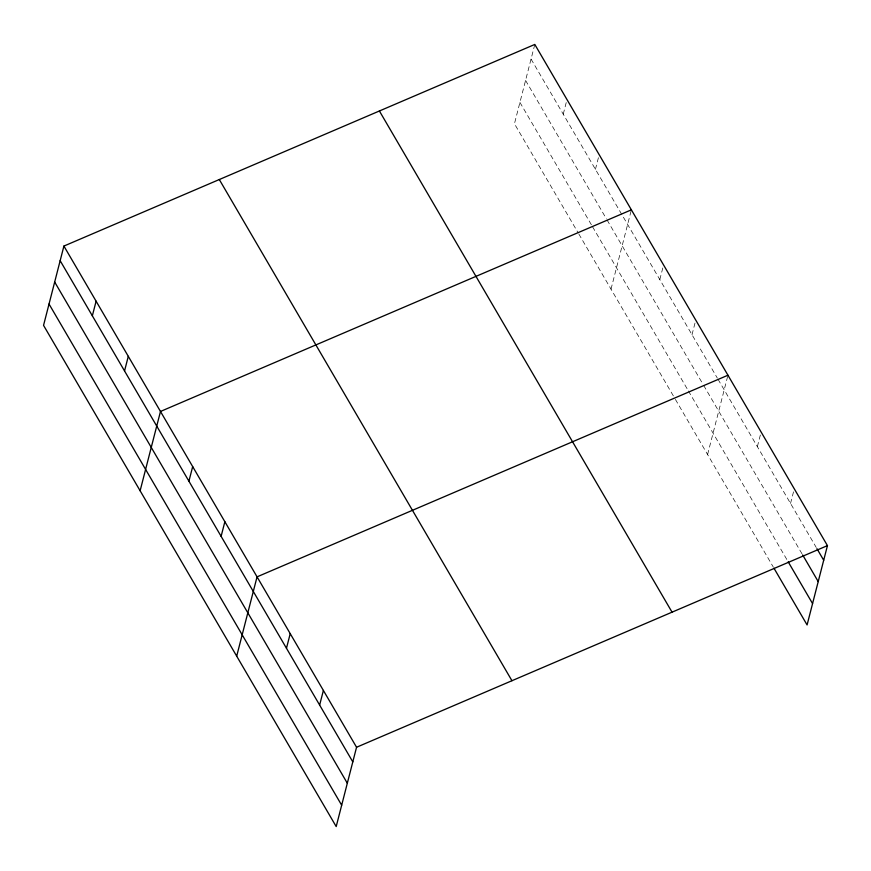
<?xml version="1.0" encoding="UTF-8"?>
<svg xmlns="http://www.w3.org/2000/svg" width="871" height="871" viewBox="0 0 871 871"><rect width="100%" height="100%" fill="white"/><g stroke="black" fill="none" stroke-linecap="round" stroke-linejoin="round"><path stroke-width="0.65" stroke-dasharray="4.36 3.27" d="M534.805 44.443L514.445 123.747L578.137 232.829M563.243 114.188L566.683 100.796M595.437 169.322L599.183 154.711M611.017 289.139L631.061 211.054M659.815 279.58L663.571 264.969M692.01 334.714L695.45 321.312M707.59 454.531L727.949 375.227M757.367 446.638L761.112 432.027M790.53 503.438L794.287 488.827M531.049 59.065L717.345 378.112M718.031 379.288L816.258 547.489M525.572 80.404L606.39 218.817M607.076 219.993L702.962 384.209M703.648 385.385L801.973 553.771M519.922 102.397L591.845 225.567M592.53 226.732L687.731 389.783M688.417 390.948L787.526 560.695M578.823 234.005L674.72 398.221M675.395 399.397L773.241 566.967"/><path stroke-width="1.31" d="M63.91 246.068L43.55 325.373L336.195 826.557L356.555 747.253L63.91 246.068L534.805 44.443L827.45 545.627L807.09 624.932L773.927 568.132M92.348 315.814L96.104 301.203M124.542 370.948L128.287 356.337M140.122 490.765L160.482 411.46L631.377 209.835M188.92 481.206L192.676 466.595M221.114 536.34L224.86 521.718M236.694 656.146L257.054 576.852L727.949 375.227M286.472 648.264L290.217 633.653M319.635 705.064L323.391 690.453M356.555 747.253L827.45 545.627M816.933 548.654L823.694 560.238M802.648 554.925L818.217 581.588M788.201 561.849L812.567 603.581M379.408 110.987L672.053 612.171M219.307 179.535L511.952 680.719M60.153 260.679L352.799 761.864M54.677 282.03L347.322 783.214M49.026 304.023L341.672 805.207"/></g></svg>
